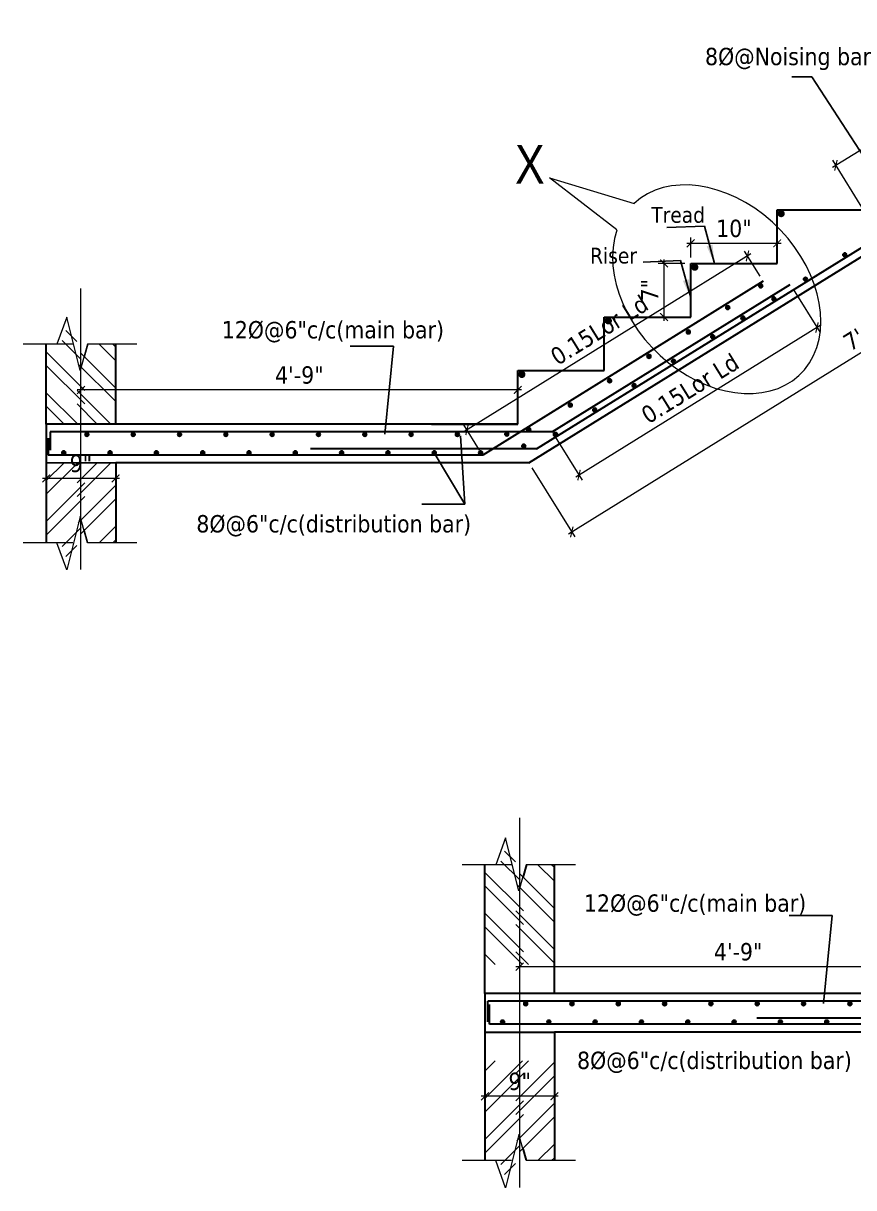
# Model space of a CAD drawing. Header units: inches. Extents: x 130993 to 274375, y -5108 to 103559.
# Drawn here: x 130993 to 131424, y 48174 to 48777 of the extents above; entities that cross this region are included whole.
import ezdxf

# ---------------------------------------------------------------- set-up
doc = ezdxf.new("R2010")
doc.units = ezdxf.units.IN
doc.header["$MEASUREMENT"] = 0
doc.header["$PDMODE"] = 2
doc.header["$PDSIZE"] = -3
doc.linetypes.add('ACAD_ISO04W100', pattern=[30, 24, -3, 0, -3])
for name, color, linetype, lineweight in [('CL', 6, 'ACAD_ISO04W100', 9), ('DIM', 5, 'Continuous', 9), ('DIM-CENTRE', 5, 'Continuous', 9), ('DIMENSION', 142, 'Continuous', 20), ('HACTH', 34, 'Continuous', 15), ('HATCH', 9, 'Continuous', 9), ('reinforcement', 220, 'Continuous', 30), ('TEXT', 181, 'Continuous', 13), ('wall', 1, 'Continuous', 30), ('WALL 1', 1, 'Continuous', 5)]:
    doc.layers.add(name, color=color, linetype=linetype, lineweight=lineweight)
doc.layers.add('ELEVATION', color=7, linetype='Continuous')
doc.layers.add('rebar', color=150, linetype='Continuous')
doc.styles.add('dim3_8', font='ARIALN.TTF', dxfattribs={"height": 2.666667})
doc.styles.add('TAHOMA', font='tahoma.ttf', dxfattribs={"height": 9})
doc.styles.add('Text', font='romantic.ttf')
doc.dimstyles.new('1-2', dxfattribs={"dimscale": 0, "dimtxt": 8, "dimasz": 4, "dimexe": 3, "dimexo": 3, "dimgap": 3, "dimtad": 1, "dimdec": 0, "dimlfac": 0.25, "dimzin": 3, "dimdsep": 46, "dimlunit": 4, "dimtxsty": 'TAHOMA', "dimblk1": 'ARCHTICK', "dimblk2": 'ARCHTICK', "dimsah": 1, "dimcen": 0, "dimdle": 2, "dimclrd": 6, "dimclre": 6, "dimclrt": 7, "dimadec": 0, "dimazin": 0, "dimtfac": 0.333333, "dimtdec": 0, "dimtix": 1, "dimtofl": 0, "dimtmove": 0, "dimatfit": 2, "dimfxl": 1, "dimtolj": 1, "dimtzin": 0, "dimlwd": -1, "dimlwe": -1, "dimarcsym": 0})
doc.dimstyles.new('ARROW-1', dxfattribs={"dimscale": 96, "dimtxt": 7, "dimasz": 0.1, "dimexe": 0, "dimexo": 0, "dimgap": 0.03125, "dimtad": 1, "dimdec": 0, "dimzin": 3, "dimdsep": 46, "dimlunit": 4, "dimtxsty": 'Text', "dimcen": 0.09375, "dimclrd": 14, "dimclre": 14, "dimclrt": 7, "dimadec": 0, "dimazin": 0, "dimtfac": 1, "dimtdec": 0, "dimtix": 1, "dimtmove": 1, "dimatfit": 3, "dimfxl": 1, "dimfrac": 2, "dimtolj": 1, "dimtzin": 0, "dimarcsym": 0})
doc.dimstyles.new('dim3_8', dxfattribs={"dimtxt": 3, "dimasz": 1, "dimexe": 0.5, "dimexo": 0, "dimgap": 0.5, "dimtad": 1, "dimdec": 4, "dimzin": 3, "dimlunit": 4, "dimtxsty": 'dim3_8', "dimblk": 'OBLIQUE', "dimcen": 0, "dimdle": 0.5, "dimclrd": 256, "dimclre": 256, "dimclrt": 256, "dimadec": 0, "dimazin": 0, "dimtfac": 0.7, "dimtdec": 4, "dimtix": 1, "dimtmove": 0, "dimatfit": 3, "dimldrblk": 'lea', "dimfxl": 1, "dimfrac": 1, "dimarcsym": 0})

# ---------------------------------------------------------------- blocks, each defined once
blk = doc.blocks.new('_ArchTick')
at = {"color": 0, "linetype": 'ByBlock', "const_width": 0.15}
blk.add_lwpolyline([(-0.5, -0.5), (0.5, 0.5)], dxfattribs=at)
blk = doc.blocks.new('*D1638')
at = {"layer": 'Defpoints', "color": 0, "linetype": 'Continuous'}
for p in [(131250.57, 48288.24), (131250.57, 48274.36), (131476.97, 48274.36)]:
    blk.add_point(p, dxfattribs=at)
at = {"layer": 'DIM', "color": 6, "linetype": 'Continuous'}
for p, q in [((131478.97, 48288.24), (131248.57, 48288.24)), ((131250.57, 48277.36), (131250.57, 48291.24)), ((131476.97, 48277.36), (131476.97, 48291.24))]:
    blk.add_line(p, q, dxfattribs=at)
at = {"layer": 'DIM', "color": 6, "linetype": 'Continuous', "xscale": 4, "yscale": 4, "zscale": 4, "rotation": 180}
blk.add_blockref('_ArchTick', (131250.57, 48288.24), dxfattribs=at)
at = {"layer": 'DIM', "color": 6, "linetype": 'Continuous', "xscale": 4, "yscale": 4, "zscale": 4}
blk.add_blockref('_ArchTick', (131476.97, 48288.24), dxfattribs=at)
at = {"layer": 'DIM', "color": 7, "linetype": 'Continuous', "insert": (131363.77, 48295.91), "char_height": 9, "attachment_point": 5, "style": 'TAHOMA'}
blk.add_mtext('\\A1;4\'-9"', dxfattribs=at)
blk = doc.blocks.new('_Oblique')
at = {"color": 0, "linetype": 'ByBlock', "lineweight": -2}
blk.add_line((-0.5, -0.5), (0.5, 0.5), dxfattribs=at)
blk = doc.blocks.new('lea')
blk.add_solid([(-1.4, -0.33), (-1.4, 0.33), (0, 0)])
blk = doc.blocks.new('*D1639')
at = {"layer": 'Defpoints', "color": 0, "linetype": 'Continuous'}
for p in [(131232.57, 48221.02), (131232.57, 48221.02), (131268.57, 48221.02)]:
    blk.add_point(p, dxfattribs=at)
at = {"layer": 'DIM', "color": 6, "linetype": 'Continuous'}
blk.add_line((131270.57, 48221.02), (131230.57, 48221.02), dxfattribs=at)
at = {"layer": 'DIM', "color": 6, "linetype": 'Continuous', "xscale": 4, "yscale": 4, "zscale": 4, "rotation": 180}
blk.add_blockref('_ArchTick', (131232.57, 48221.02), dxfattribs=at)
at = {"layer": 'DIM', "color": 6, "linetype": 'Continuous', "xscale": 4, "yscale": 4, "zscale": 4}
blk.add_blockref('_ArchTick', (131268.57, 48221.02), dxfattribs=at)
at = {"layer": 'DIM', "color": 7, "linetype": 'Continuous', "insert": (131250.57, 48228.7), "char_height": 9, "attachment_point": 5, "style": 'TAHOMA'}
blk.add_mtext('\\A1;9"', dxfattribs=at)
blk = doc.blocks.new('*D1648')
at = {"layer": 'Defpoints', "color": 0, "linetype": 'Continuous'}
for p in [(131005.18, 48541.39), (131005.18, 48541.39), (131041.18, 48541.39)]:
    blk.add_point(p, dxfattribs=at)
at = {"layer": 'DIM', "color": 6, "linetype": 'Continuous'}
blk.add_line((131043.18, 48541.39), (131003.18, 48541.39), dxfattribs=at)
at = {"layer": 'DIM', "color": 6, "linetype": 'Continuous', "xscale": 4, "yscale": 4, "zscale": 4, "rotation": 180}
blk.add_blockref('_ArchTick', (131005.18, 48541.39), dxfattribs=at)
at = {"layer": 'DIM', "color": 6, "linetype": 'Continuous', "xscale": 4, "yscale": 4, "zscale": 4}
blk.add_blockref('_ArchTick', (131041.18, 48541.39), dxfattribs=at)
at = {"layer": 'DIM', "color": 7, "linetype": 'Continuous', "insert": (131023.18, 48549.07), "char_height": 9, "attachment_point": 5, "style": 'TAHOMA'}
blk.add_mtext('\\A1;9"', dxfattribs=at)
blk = doc.blocks.new('*D1649')
at = {"layer": 'Defpoints', "color": 0, "linetype": 'Continuous'}
for p in [(131568.88, 48744.02), (131255.28, 48549.49), (131277.55, 48513.6)]:
    blk.add_point(p, dxfattribs=at)
at = {"layer": 'DIM', "color": 6, "linetype": 'Continuous'}
for p, q in [((131570.47, 48741.47), (131592.73, 48705.58)), ((131592.85, 48709.19), (131275.85, 48512.55)), ((131256.87, 48546.94), (131279.13, 48511.06))]:
    blk.add_line(p, q, dxfattribs=at)
at = {"layer": 'DIM', "color": 6, "linetype": 'Continuous', "xscale": 4, "yscale": 4, "zscale": 4}
for p, rotation in [((131591.15, 48708.13), 31.81135828257729), ((131277.55, 48513.6), 211.8113582825773)]:
    blk.add_blockref('_ArchTick', p, dxfattribs=dict(at, rotation=rotation))
at = {"layer": 'DIM', "color": 7, "linetype": 'Continuous', "insert": (131430.28, 48617.42), "char_height": 9, "attachment_point": 5, "rotation": 31.81136, "style": 'TAHOMA'}
blk.add_mtext('\\A1;7\'-8"', dxfattribs=at)
blk = doc.blocks.new('*D1651')
at = {"layer": 'Defpoints', "color": 0, "linetype": 'Continuous'}
for p in [(131023.18, 48587.26), (131023.18, 48569.49), (131249.58, 48569.49)]:
    blk.add_point(p, dxfattribs=at)
at = {"layer": 'DIM', "color": 6, "linetype": 'Continuous'}
for p, q in [((131023.18, 48572.49), (131023.18, 48590.26)), ((131249.58, 48572.49), (131249.58, 48590.26)), ((131251.58, 48587.26), (131021.18, 48587.26))]:
    blk.add_line(p, q, dxfattribs=at)
at = {"layer": 'DIM', "color": 6, "linetype": 'Continuous', "xscale": 4, "yscale": 4, "zscale": 4, "rotation": 180}
blk.add_blockref('_ArchTick', (131023.18, 48587.26), dxfattribs=at)
at = {"layer": 'DIM', "color": 6, "linetype": 'Continuous', "xscale": 4, "yscale": 4, "zscale": 4}
blk.add_blockref('_ArchTick', (131249.58, 48587.26), dxfattribs=at)
at = {"layer": 'DIM', "color": 7, "linetype": 'Continuous', "insert": (131136.38, 48594.94), "char_height": 9, "attachment_point": 5, "style": 'TAHOMA'}
blk.add_mtext('\\A1;4\'-9"', dxfattribs=at)
blk = doc.blocks.new('*D1652')
at = {"layer": 'Defpoints', "color": 0, "linetype": 'Continuous'}
for p in [(131339.18, 48663.26), (131339.18, 48652.86), (131383.98, 48652.86)]:
    blk.add_point(p, dxfattribs=at)
at = {"layer": 'DIM', "color": 6, "linetype": 'Continuous'}
for p, q in [((131385.98, 48663.26), (131337.18, 48663.26)), ((131339.18, 48655.86), (131339.18, 48666.26)), ((131383.98, 48655.86), (131383.98, 48666.26))]:
    blk.add_line(p, q, dxfattribs=at)
at = {"layer": 'DIM', "color": 6, "linetype": 'Continuous', "xscale": 4, "yscale": 4, "zscale": 4, "rotation": 180}
blk.add_blockref('_ArchTick', (131339.18, 48663.26), dxfattribs=at)
at = {"layer": 'DIM', "color": 6, "linetype": 'Continuous', "xscale": 4, "yscale": 4, "zscale": 4}
blk.add_blockref('_ArchTick', (131383.98, 48663.26), dxfattribs=at)
at = {"layer": 'DIM', "color": 7, "linetype": 'Continuous', "insert": (131361.58, 48670.95), "char_height": 9, "attachment_point": 5, "style": 'TAHOMA'}
blk.add_mtext('\\A1;10"', dxfattribs=at)
blk = doc.blocks.new('*D1653')
at = {"layer": 'Defpoints', "color": 0, "linetype": 'Continuous'}
for p in [(131325.36, 48652.86), (131339.18, 48652.86), (131339.18, 48625.07)]:
    blk.add_point(p, dxfattribs=at)
at = {"layer": 'DIM', "color": 6, "linetype": 'Continuous'}
for p, q in [((131325.36, 48623.07), (131325.36, 48654.86)), ((131336.18, 48652.86), (131322.36, 48652.86)), ((131336.18, 48625.07), (131322.36, 48625.07))]:
    blk.add_line(p, q, dxfattribs=at)
at = {"layer": 'DIM', "color": 6, "linetype": 'Continuous', "xscale": 4, "yscale": 4, "zscale": 4}
for p, rotation in [((131325.36, 48652.86), 90), ((131325.36, 48625.07), 270)]:
    blk.add_blockref('_ArchTick', p, dxfattribs=dict(at, rotation=rotation))
at = {"layer": 'DIM', "color": 7, "linetype": 'Continuous', "insert": (131317.86, 48638.97), "char_height": 9, "attachment_point": 5, "rotation": 90, "style": 'TAHOMA'}
blk.add_mtext('\\A1;7"', dxfattribs=at)
blk = doc.blocks.new('*D1655')
at = {"layer": 'Defpoints', "color": 0, "linetype": 'Continuous'}
for p in [(131528.53, 48774.54), (131544.98, 48748.02), (131430.89, 48677.25)]:
    blk.add_point(p, dxfattribs=at)
at = {"layer": 'DIM', "color": 6, "linetype": 'Continuous'}
for p, q in [((131412.74, 48702.72), (131530.23, 48775.6)), ((131543.4, 48750.57), (131526.95, 48777.09)), ((131429.31, 48679.8), (131412.86, 48706.32))]:
    blk.add_line(p, q, dxfattribs=at)
at = {"layer": 'DIM', "color": 6, "linetype": 'Continuous', "xscale": 4, "yscale": 4, "zscale": 4}
for p, rotation in [((131528.53, 48774.54), 31.81135828259761), ((131414.44, 48703.77), 211.8113582825976)]:
    blk.add_blockref('_ArchTick', p, dxfattribs=dict(at, rotation=rotation))
at = {"layer": 'DIM', "color": 7, "linetype": 'Continuous', "insert": (131467.38, 48745.78), "char_height": 9, "attachment_point": 5, "rotation": 31.81136, "style": 'TAHOMA'}
blk.add_mtext('\\A1;0.15Lor Ld', dxfattribs=at)
blk = doc.blocks.new('*D1656')
at = {"layer": 'Defpoints', "color": 0, "linetype": 'Continuous'}
for p in [(131376.73, 48643.65), (131223.26, 48566.58), (131231.38, 48553.49)]:
    blk.add_point(p, dxfattribs=at)
at = {"layer": 'DIM', "color": 6, "linetype": 'Continuous'}
for p, q in [((131370.31, 48657.79), (131221.56, 48565.53)), ((131375.15, 48646.2), (131367.03, 48659.29)), ((131229.8, 48556.04), (131221.68, 48569.13))]:
    blk.add_line(p, q, dxfattribs=at)
at = {"layer": 'DIM', "color": 6, "linetype": 'Continuous', "xscale": 4, "yscale": 4, "zscale": 4}
for p, rotation in [((131368.61, 48656.74), 31.81135828256019), ((131223.26, 48566.58), 211.8113582825602)]:
    blk.add_blockref('_ArchTick', p, dxfattribs=dict(at, rotation=rotation))
at = {"layer": 'DIM', "color": 7, "linetype": 'Continuous', "insert": (131291.83, 48618.29), "char_height": 9, "attachment_point": 5, "rotation": 31.81136, "style": 'TAHOMA'}
blk.add_mtext('\\A1;0.15Lor Ld', dxfattribs=at)
blk = doc.blocks.new('*D1657')
at = {"layer": 'Defpoints', "color": 0, "linetype": 'Continuous'}
for p in [(131390.73, 48641.99), (131267.42, 48565.49), (131281.3, 48543.11)]:
    blk.add_point(p, dxfattribs=at)
at = {"layer": 'DIM', "color": 6, "linetype": 'Continuous'}
for p, q in [((131392.31, 48639.44), (131406.2, 48617.05)), ((131406.32, 48620.66), (131279.6, 48542.06)), ((131269, 48562.94), (131282.88, 48540.56))]:
    blk.add_line(p, q, dxfattribs=at)
at = {"layer": 'DIM', "color": 6, "linetype": 'Continuous', "xscale": 4, "yscale": 4, "zscale": 4}
for p, rotation in [((131404.62, 48619.6), 31.81135828258481), ((131281.3, 48543.11), 211.8113582825848)]:
    blk.add_blockref('_ArchTick', p, dxfattribs=dict(at, rotation=rotation))
at = {"layer": 'DIM', "color": 7, "linetype": 'Continuous', "insert": (131338.85, 48587.98), "char_height": 9, "attachment_point": 5, "rotation": 31.81136, "style": 'TAHOMA'}
blk.add_mtext('\\A1;0.15Lor Ld', dxfattribs=at)

msp = doc.modelspace()

# ---------------------------------------------------------------- hatches: boundary and pattern name
at = {"layer": 'HACTH'}
h = msp.add_hatch(dxfattribs=at)
h.set_pattern_fill('ANSI32', color=256, scale=40, style=0)
h.set_pattern_definition([(315, (92793.23, 50579.755), (-10.606602, -10.606602), []), (315, (92800.301, 50579.755), (-10.606602, -10.606602), [])])
h.paths.add_polyline_path([(131005.18, 48610.93), (131012.75, 48610.93), (131017.84, 48624.98), (131024.75, 48597.41), (131025.18, 48598.95), (131025.18, 48569.49), (131005.18, 48569.49)])
h = msp.add_hatch(dxfattribs=at)
h.set_pattern_fill('ANSI32', color=256, scale=40, style=0)
h.set_pattern_definition([(315, (92789.23, 50579.755), (-10.606602, -10.606602), []), (315, (92796.301, 50579.755), (-10.606602, -10.606602), [])])
h.paths.add_polyline_path([(131021.18, 48598.95), (131024.54, 48610.93), (131041.18, 48610.93), (131041.18, 48569.49), (131021.18, 48569.49)])
h = msp.add_hatch(dxfattribs=at)
h.set_pattern_fill('ANSI32', color=256, scale=40, style=0)
h.set_pattern_definition([(45, (92793.23, 46539.233), (-10.606602, 10.606602), []), (45, (92800.301, 46539.233), (-10.606602, 10.606602), [])])
h.paths.add_polyline_path([(131005.18, 48508.05), (131012.75, 48508.05), (131017.84, 48494.01), (131024.75, 48521.58), (131025.18, 48520.04), (131025.18, 48549.49), (131005.18, 48549.49)])
h = msp.add_hatch(dxfattribs=at)
h.set_pattern_fill('ANSI32', color=256, scale=40, style=0)
h.set_pattern_definition([(45, (92789.23, 46539.233), (-10.606602, 10.606602), []), (45, (92796.301, 46539.233), (-10.606602, 10.606602), [])])
h.paths.add_polyline_path([(131021.18, 48520.04), (131024.54, 48508.05), (131041.18, 48508.05), (131041.18, 48549.49), (131021.18, 48549.49)])
h = msp.add_hatch(dxfattribs=at)
h.set_pattern_fill('ANSI32', color=256, scale=40, style=0)
h.set_pattern_definition([(315, (93020.612, 50309.863), (-10.606602, -10.606602), []), (315, (93027.683, 50309.863), (-10.606602, -10.606602), [])])
h.paths.add_polyline_path([(131232.57, 48341.04), (131240.13, 48341.04), (131245.22, 48355.09), (131252.14, 48327.52), (131252.57, 48329.06), (131252.57, 48289.36), (131232.57, 48289.36)])
h = msp.add_hatch(dxfattribs=at)
h.set_pattern_fill('ANSI32', color=256, scale=40, style=0)
h.set_pattern_definition([(315, (93016.612, 50309.863), (-10.606602, -10.606602), []), (315, (93023.683, 50309.863), (-10.606602, -10.606602), [])])
h.paths.add_polyline_path([(131248.57, 48329.06), (131251.92, 48341.04), (131268.57, 48341.04), (131268.57, 48289.36), (131248.57, 48289.36)])
h = msp.add_hatch(dxfattribs=at)
h.set_pattern_fill('ANSI32', color=256, scale=40, style=0)
h.set_pattern_definition([(45, (93020.612, 46218.858), (-10.606602, 10.606602), []), (45, (93027.683, 46218.858), (-10.606602, 10.606602), [])])
h.paths.add_polyline_path([(131232.57, 48187.68), (131240.13, 48187.68), (131245.22, 48173.63), (131252.14, 48201.2), (131252.57, 48199.66), (131252.57, 48239.36), (131232.57, 48239.36)])
h = msp.add_hatch(dxfattribs=at)
h.set_pattern_fill('ANSI32', color=256, scale=40, style=0)
h.set_pattern_definition([(45, (93016.612, 46218.858), (-10.606602, 10.606602), []), (45, (93023.683, 46218.858), (-10.606602, 10.606602), [])])
h.paths.add_polyline_path([(131248.57, 48199.66), (131251.92, 48187.68), (131268.57, 48187.68), (131268.57, 48239.36), (131248.57, 48239.36)])
at = {"layer": 'rebar', "ltscale": 12}
h = msp.add_hatch(color=256, dxfattribs=at)
edge = h.paths.add_edge_path()
edge.add_arc((131419.05, 48657.33), 1.03, 180, 540, ccw=False)
h = msp.add_hatch(color=256, dxfattribs=at)
edge = h.paths.add_edge_path()
edge.add_arc((131398.66, 48644.68), 1.03, 180, 540, ccw=False)
h = msp.add_hatch(color=256, dxfattribs=at)
edge = h.paths.add_edge_path()
edge.add_arc((131375.48, 48641.22), 1.03, 180, 540, ccw=False)
h = msp.add_hatch(color=256, dxfattribs=at)
edge = h.paths.add_edge_path()
edge.add_arc((131358.35, 48629.97), 1.03, 180, 540, ccw=False)
h = msp.add_hatch(color=256, dxfattribs=at)
edge = h.paths.add_edge_path()
edge.add_arc((131382.27, 48634.52), 1.03, 180, 540, ccw=False)
h = msp.add_hatch(color=256, dxfattribs=at)
edge = h.paths.add_edge_path()
edge.add_arc((131366.23, 48624.57), 1.03, 180, 540, ccw=False)
h = msp.add_hatch(color=256, dxfattribs=at)
edge = h.paths.add_edge_path()
edge.add_arc((131337.96, 48617.32), 1.03, 180, 540, ccw=False)
h = msp.add_hatch(color=256, dxfattribs=at)
edge = h.paths.add_edge_path()
edge.add_arc((131350.64, 48614.83), 1.03, 180, 540, ccw=False)
h = msp.add_hatch(color=256, dxfattribs=at)
edge = h.paths.add_edge_path()
edge.add_arc((131317.56, 48604.67), 1.03, 180, 540, ccw=False)
h = msp.add_hatch(color=256, dxfattribs=at)
edge = h.paths.add_edge_path()
edge.add_arc((131330.24, 48602.18), 1.03, 180, 540, ccw=False)
h = msp.add_hatch(color=256, dxfattribs=at)
edge = h.paths.add_edge_path()
edge.add_arc((131297.17, 48592.02), 1.03, 180, 540, ccw=False)
h = msp.add_hatch(color=256, dxfattribs=at)
edge = h.paths.add_edge_path()
edge.add_arc((131309.85, 48589.53), 1.03, 180, 540, ccw=False)
h = msp.add_hatch(color=256, dxfattribs=at)
edge = h.paths.add_edge_path()
edge.add_arc((131276.77, 48579.37), 1.03, 180, 540, ccw=False)
h = msp.add_hatch(color=256, dxfattribs=at)
edge = h.paths.add_edge_path()
edge.add_arc((131289.46, 48576.88), 1.03, 180, 540, ccw=False)
h = msp.add_hatch(color=256, dxfattribs=at)
edge = h.paths.add_edge_path()
edge.add_arc((131026.27, 48564.19), 1.03, 180, 540, ccw=False)
h = msp.add_hatch(color=256, dxfattribs=at)
edge = h.paths.add_edge_path()
edge.add_arc((131050.27, 48564.19), 1.03, 180, 540, ccw=False)
h = msp.add_hatch(color=256, dxfattribs=at)
edge = h.paths.add_edge_path()
edge.add_arc((131050.27, 48564.19), 1.03, 180, 540, ccw=False)
h = msp.add_hatch(color=256, dxfattribs=at)
edge = h.paths.add_edge_path()
edge.add_arc((131074.27, 48564.19), 1.03, 180, 540, ccw=False)
h = msp.add_hatch(color=256, dxfattribs=at)
edge = h.paths.add_edge_path()
edge.add_arc((131098.27, 48564.19), 1.03, 180, 540, ccw=False)
h = msp.add_hatch(color=256, dxfattribs=at)
edge = h.paths.add_edge_path()
edge.add_arc((131098.27, 48564.19), 1.03, 180, 540, ccw=False)
h = msp.add_hatch(color=256, dxfattribs=at)
edge = h.paths.add_edge_path()
edge.add_arc((131122.27, 48564.19), 1.03, 180, 540, ccw=False)
h = msp.add_hatch(color=256, dxfattribs=at)
edge = h.paths.add_edge_path()
edge.add_arc((131146.27, 48564.19), 1.03, 180, 540, ccw=False)
h = msp.add_hatch(color=256, dxfattribs=at)
edge = h.paths.add_edge_path()
edge.add_arc((131146.27, 48564.19), 1.03, 180, 540, ccw=False)
h = msp.add_hatch(color=256, dxfattribs=at)
edge = h.paths.add_edge_path()
edge.add_arc((131170.27, 48564.19), 1.03, 180, 540, ccw=False)
h = msp.add_hatch(color=256, dxfattribs=at)
edge = h.paths.add_edge_path()
edge.add_arc((131194.27, 48564.19), 1.03, 180, 540, ccw=False)
h = msp.add_hatch(color=256, dxfattribs=at)
edge = h.paths.add_edge_path()
edge.add_arc((131218.27, 48564.19), 1.03, 180, 540, ccw=False)
h = msp.add_hatch(color=256, dxfattribs=at)
edge = h.paths.add_edge_path()
edge.add_arc((131243.87, 48564.36), 1.03, 180, 540, ccw=False)
h = msp.add_hatch(color=256, dxfattribs=at)
edge = h.paths.add_edge_path()
edge.add_arc((131255.25, 48566.71), 1.03, 180, 540, ccw=False)
h = msp.add_hatch(color=256, dxfattribs=at)
edge = h.paths.add_edge_path()
edge.add_arc((131269.06, 48564.23), 1.03, 180, 540, ccw=False)
h = msp.add_hatch(color=256, dxfattribs=at)
edge = h.paths.add_edge_path()
edge.add_arc((131252.66, 48558.14), 1.03, 180, 540, ccw=False)
h = msp.add_hatch(color=256, dxfattribs=at)
edge = h.paths.add_edge_path()
edge.add_arc((131014.27, 48554.69), 1.03, 180, 540, ccw=False)
h = msp.add_hatch(color=256, dxfattribs=at)
edge = h.paths.add_edge_path()
edge.add_arc((131038.27, 48554.69), 1.03, 180, 540, ccw=False)
h = msp.add_hatch(color=256, dxfattribs=at)
edge = h.paths.add_edge_path()
edge.add_arc((131062.27, 48554.69), 1.03, 180, 540, ccw=False)
h = msp.add_hatch(color=256, dxfattribs=at)
edge = h.paths.add_edge_path()
edge.add_arc((131062.27, 48554.69), 1.03, 180, 540, ccw=False)
h = msp.add_hatch(color=256, dxfattribs=at)
edge = h.paths.add_edge_path()
edge.add_arc((131086.27, 48554.69), 1.03, 180, 540, ccw=False)
h = msp.add_hatch(color=256, dxfattribs=at)
edge = h.paths.add_edge_path()
edge.add_arc((131110.27, 48554.69), 1.03, 180, 540, ccw=False)
h = msp.add_hatch(color=256, dxfattribs=at)
edge = h.paths.add_edge_path()
edge.add_arc((131110.27, 48554.69), 1.03, 180, 540, ccw=False)
h = msp.add_hatch(color=256, dxfattribs=at)
edge = h.paths.add_edge_path()
edge.add_arc((131134.27, 48554.69), 1.03, 180, 540, ccw=False)
h = msp.add_hatch(color=256, dxfattribs=at)
edge = h.paths.add_edge_path()
edge.add_arc((131158.27, 48554.69), 1.03, 180, 540, ccw=False)
h = msp.add_hatch(color=256, dxfattribs=at)
edge = h.paths.add_edge_path()
edge.add_arc((131158.27, 48554.69), 1.03, 180, 540, ccw=False)
h = msp.add_hatch(color=256, dxfattribs=at)
edge = h.paths.add_edge_path()
edge.add_arc((131182.27, 48554.69), 1.03, 180, 540, ccw=False)
h = msp.add_hatch(color=256, dxfattribs=at)
edge = h.paths.add_edge_path()
edge.add_arc((131206.27, 48554.69), 1.03, 180, 540, ccw=False)
h = msp.add_hatch(color=256, dxfattribs=at)
edge = h.paths.add_edge_path()
edge.add_arc((131230.27, 48554.69), 1.03, 180, 540, ccw=False)
h = msp.add_hatch(color=256, dxfattribs=at)
edge = h.paths.add_edge_path()
edge.add_arc((131253.66, 48269.05), 1.03, -180, 180, ccw=False)
h = msp.add_hatch(color=256, dxfattribs=at)
edge = h.paths.add_edge_path()
edge.add_arc((131277.66, 48269.05), 1.03, -180, 180, ccw=False)
h = msp.add_hatch(color=256, dxfattribs=at)
edge = h.paths.add_edge_path()
edge.add_arc((131301.66, 48269.05), 1.03, -180, 180, ccw=False)
h = msp.add_hatch(color=256, dxfattribs=at)
edge = h.paths.add_edge_path()
edge.add_arc((131325.66, 48269.05), 1.03, -180, 180, ccw=False)
h = msp.add_hatch(color=256, dxfattribs=at)
edge = h.paths.add_edge_path()
edge.add_arc((131349.66, 48269.05), 1.03, -180, 180, ccw=False)
h = msp.add_hatch(color=256, dxfattribs=at)
edge = h.paths.add_edge_path()
edge.add_arc((131373.66, 48269.05), 1.03, -180, 180, ccw=False)
h = msp.add_hatch(color=256, dxfattribs=at)
edge = h.paths.add_edge_path()
edge.add_arc((131397.66, 48269.05), 1.03, -180, 180, ccw=False)
h = msp.add_hatch(color=256, dxfattribs=at)
edge = h.paths.add_edge_path()
edge.add_arc((131421.66, 48269.05), 1.03, -180, 180, ccw=False)
h = msp.add_hatch(color=256, dxfattribs=at)
edge = h.paths.add_edge_path()
edge.add_arc((131241.66, 48259.55), 1.03, -180, 180, ccw=False)
h = msp.add_hatch(color=256, dxfattribs=at)
edge = h.paths.add_edge_path()
edge.add_arc((131265.66, 48259.55), 1.03, -180, 180, ccw=False)
h = msp.add_hatch(color=256, dxfattribs=at)
edge = h.paths.add_edge_path()
edge.add_arc((131289.66, 48259.55), 1.03, -180, 180, ccw=False)
h = msp.add_hatch(color=256, dxfattribs=at)
edge = h.paths.add_edge_path()
edge.add_arc((131313.66, 48259.55), 1.03, -180, 180, ccw=False)
h = msp.add_hatch(color=256, dxfattribs=at)
edge = h.paths.add_edge_path()
edge.add_arc((131337.66, 48259.55), 1.03, -180, 180, ccw=False)
h = msp.add_hatch(color=256, dxfattribs=at)
edge = h.paths.add_edge_path()
edge.add_arc((131361.66, 48259.55), 1.03, -180, 180, ccw=False)
h = msp.add_hatch(color=256, dxfattribs=at)
edge = h.paths.add_edge_path()
edge.add_arc((131385.66, 48259.55), 1.03, -180, 180, ccw=False)
h = msp.add_hatch(color=256, dxfattribs=at)
edge = h.paths.add_edge_path()
edge.add_arc((131409.66, 48259.55), 1.03, -180, 180, ccw=False)

# ---------------------------------------------------------------- linework, layer by layer
at = {"layer": 'CL', "ltscale": 15}
for p, q in [((131023.18, 48494.14), (131023.18, 48639.83)), ((131250.57, 48173.77), (131250.57, 48365.45))]:
    msp.add_line(p, q, dxfattribs=at)
at = {"layer": 'DIM-CENTRE'}
msp.add_lwpolyline([(131300.97, 48670.19), (131266.03, 48697.19), (131309.8, 48683.92)], dxfattribs=at)
msp.add_ellipse((131352.66, 48639.47), major_axis=(-43.52, 43.81), ratio=0.729651, start_param=0.339877, end_param=6.262798, dxfattribs=at)
at = {"layer": 'ELEVATION'}
msp.add_lwpolyline([(131041.18, 48549.49), (131005.18, 48549.49)], dxfattribs=at)
at = {"layer": 'HATCH', "ltscale": 50}
for points, const_width in [([(131385.21, 48679.34, 1), (131386.59, 48678.37, 1)], 1.69), ([(131385.21, 48679.34, 1), (131386.59, 48678.37, 1)], 1.69), ([(131385.33, 48679.21, 1), (131386.85, 48678.15, 1)], 1.86), ([(131385.33, 48679.21, 1), (131386.85, 48678.15, 1)], 1.86), ([(131340.41, 48651.55, 1), (131341.79, 48650.59, 1)], 1.69), ([(131340.53, 48651.42, 1), (131342.05, 48650.36, 1)], 1.86), ([(131295.61, 48623.76, 1), (131296.99, 48622.8, 1)], 1.69), ([(131295.73, 48623.63, 1), (131297.25, 48622.57, 1)], 1.86), ([(131250.81, 48595.97, 1), (131252.19, 48595.01, 1)], 1.69), ([(131250.81, 48595.97, 1), (131252.19, 48595.01, 1)], 1.69), ([(131250.93, 48595.84, 1), (131252.45, 48594.78, 1)], 1.86), ([(131250.93, 48595.84, 1), (131252.45, 48594.78, 1)], 1.86)]:
    msp.add_lwpolyline(points, format="xyb", close=True, dxfattribs=dict(at, const_width=const_width))
at = {"layer": 'rebar', "ltscale": 12}
for centre in [(131419.05, 48657.33), (131398.66, 48644.68), (131375.48, 48641.22), (131358.35, 48629.97), (131382.27, 48634.52), (131366.23, 48624.57), (131337.96, 48617.32), (131350.64, 48614.83), (131317.56, 48604.67), (131330.24, 48602.18), (131297.17, 48592.02), (131309.85, 48589.53), (131276.77, 48579.37), (131289.46, 48576.88), (131026.27, 48564.19, -77.17), (131050.27, 48564.19, -77.17), (131050.27, 48564.19, -77.17), (131074.27, 48564.19, -77.17), (131098.27, 48564.19, -79.57), (131098.27, 48564.19, -77.17), (131122.27, 48564.19, -79.57), (131146.27, 48564.19, -81.97), (131146.27, 48564.19, -79.57), (131170.27, 48564.19, -81.97), (131194.27, 48564.19, -81.97), (131218.27, 48564.19, -81.97), (131243.87, 48564.36, -56.62), (131255.25, 48566.71), (131269.06, 48564.23), (131252.66, 48558.14), (131014.27, 48554.69, -77.17), (131038.27, 48554.69, -77.17), (131062.27, 48554.69, -77.17), (131062.27, 48554.69, -77.17), (131086.27, 48554.69, -77.17), (131110.27, 48554.69, -79.57), (131110.27, 48554.69, -77.17), (131134.27, 48554.69, -79.57), (131158.27, 48554.69, -81.97), (131158.27, 48554.69, -79.57), (131182.27, 48554.69, -81.97), (131206.27, 48554.69, -81.97), (131230.27, 48554.69, -81.97), (131253.66, 48269.05, -81.97), (131277.66, 48269.05, -81.97), (131301.66, 48269.05, -81.97), (131325.66, 48269.05, -81.97), (131349.66, 48269.05, -81.97), (131373.66, 48269.05, -81.97), (131397.66, 48269.05, -81.97), (131421.66, 48269.05, -81.97), (131241.66, 48259.55, -81.97), (131265.66, 48259.55, -81.97), (131289.66, 48259.55, -81.97), (131313.66, 48259.55, -81.97), (131337.66, 48259.55, -81.97), (131361.66, 48259.55, -81.97), (131385.66, 48259.55, -81.97), (131409.66, 48259.55, -81.97)]:
    msp.add_circle(centre, 1.03, dxfattribs=at)
at = {"layer": 'reinforcement', "ltscale": 50}
for p, q in [((131259.3, 48556.69), (131587.09, 48760.02)), ((131376.73, 48643.65), (131231.38, 48553.49)), ((131267.42, 48565.49), (131390.73, 48641.99)), ((131267.42, 48565.49), (131007.18, 48565.49)), ((131007.18, 48565.49), (131007.18, 48555.97)), ((131006.18, 48562.26), (131006.18, 48553.49)), ((131231.38, 48553.49), (131006.18, 48553.49)), ((131259.3, 48556.69), (131142.11, 48556.69)), ((131494.8, 48270.36), (131234.06, 48270.36)), ((131234.06, 48259.64), (131234.06, 48270.36)), ((131234.86, 48258.36), (131234.86, 48268.7)), ((131458.76, 48258.36), (131234.86, 48258.36)), ((131486.68, 48261.56), (131373.49, 48261.56))]:
    msp.add_line(p, q, dxfattribs=at)
at = {"layer": 'wall'}
for p, q in [((131255.28, 48549.49), (131568.88, 48744.02)), ((131383.98, 48652.86), (131383.98, 48680.65)), ((131383.98, 48680.65), (131428.78, 48680.65)), ((131339.18, 48625.07), (131339.18, 48652.86)), ((131339.18, 48652.86), (131383.98, 48652.86)), ((131294.38, 48597.28), (131294.38, 48625.07)), ((131294.38, 48625.07), (131339.18, 48625.07)), ((131005.18, 48569.49), (131005.18, 48610.93)), ((131041.18, 48569.49), (131041.18, 48610.93)), ((131249.58, 48569.49), (131249.58, 48597.28)), ((131249.58, 48569.49), (131249.58, 48597.28)), ((131249.58, 48597.28), (131294.38, 48597.28)), ((131249.58, 48569.49), (131005.18, 48569.49)), ((131005.18, 48569.49), (131005.18, 48564.49)), ((131005.18, 48564.49), (131005.18, 48508.05)), ((131204.78, 48569.49), (131249.58, 48569.49)), ((131255.28, 48549.49), (131041.18, 48549.49)), ((131041.18, 48549.49), (131041.18, 48508.05)), ((131232.57, 48274.36), (131232.57, 48341.04)), ((131268.57, 48274.36), (131268.57, 48341.04)), ((131476.97, 48274.36), (131232.57, 48274.36)), ((131232.57, 48274.36), (131232.57, 48254.36)), ((131232.57, 48254.36), (131268.57, 48254.36)), ((131232.57, 48254.36), (131232.57, 48187.68)), ((131482.67, 48254.36), (131268.57, 48254.36)), ((131268.57, 48254.36), (131268.57, 48187.68))]:
    msp.add_line(p, q, dxfattribs=at)
at = {"layer": 'WALL 1', "color": 240, "true_color": 0xed1f24}
for p, q in [((131015.84, 48624.98), (131010.75, 48610.93)), ((131022.75, 48597.41), (131015.84, 48624.98)), ((131018.93, 48610.93), (130993.31, 48610.93)), ((131026.54, 48610.93), (131022.75, 48597.41)), ((131026.82, 48610.93), (131024.93, 48604.17)), ((131052.07, 48610.93), (131026.54, 48610.93)), ((131022.75, 48521.58), (131015.84, 48494.01)), ((131026.54, 48508.05), (131022.75, 48521.58)), ((131026.82, 48508.05), (131024.93, 48514.82)), ((131018.93, 48508.05), (130993.31, 48508.05)), ((131015.84, 48494.01), (131010.75, 48508.05)), ((131052.07, 48508.05), (131026.54, 48508.05)), ((131243.22, 48355.09), (131238.13, 48341.04)), ((131250.14, 48327.52), (131243.22, 48355.09)), ((131246.31, 48341.04), (131220.69, 48341.04)), ((131253.92, 48341.04), (131250.14, 48327.52)), ((131254.2, 48341.04), (131252.31, 48334.28)), ((131279.45, 48341.04), (131253.92, 48341.04)), ((131250.14, 48201.2), (131243.22, 48173.63)), ((131253.92, 48187.68), (131250.14, 48201.2)), ((131254.2, 48187.68), (131252.31, 48194.44)), ((131246.31, 48187.68), (131220.69, 48187.68)), ((131243.22, 48173.63), (131238.13, 48187.68)), ((131279.45, 48187.68), (131253.92, 48187.68))]:
    msp.add_line(p, q, dxfattribs=at)

# ---------------------------------------------------------------- texts
at = {"layer": 'DIM', "insert": (131263.46, 48694.26), "char_height": 20, "width": 163.258, "attachment_point": 9, "style": 'dim3_8'}
msp.add_mtext('X', dxfattribs=at)
at = {"layer": 'DIMENSION', "color": 7, "style": 'TAHOMA'}
for s, p in [('8%%C@Noising bar', (131346.6, 48755.65)), ('12%%C@6"c/c(main bar)', (131096.17, 48613.98)), ('8%%C@6"c/c(distribution bar)', (131082.98, 48513.38)), ('12%%C@6"c/c(main bar)', (131283.86, 48316.71)), ('8%%C@6"c/c(distribution bar)', (131280.28, 48235.17))]:
    msp.add_text(s, height=9, dxfattribs=at).set_placement(p)
at = {"layer": 'TEXT', "ltscale": 20, "style": 'TAHOMA'}
for s, p in [('Tread', (131318.75, 48673.93)), ('Riser', (131287.03, 48652.81))]:
    msp.add_text(s, height=8.178, dxfattribs=at).set_placement(p)

# ---------------------------------------------------------------- dimensions: what is measured, and where the dimension line sits
at = {"layer": 'DIM', "linetype": 'Continuous'}
for p1, p2, distance, picture, middle in [((131430.89, 48677.25), (131544.98, 48748.02), 31.21, '*D1655', (131467.38, 48745.78)), ((131376.73, 48643.65), (131231.38, 48553.49), -15.4, '*D1656', (131291.83, 48618.29)), ((131390.73, 48641.99), (131267.42, 48565.49), 26.34, '*D1657', (131338.85, 48587.98))]:
    dim = msp.add_aligned_dim(p1=p1, p2=p2, distance=distance, text='0.15Lor Ld', dimstyle='1-2', override={"dimscale": 1}, dxfattribs=at)
    dim.commit()
    dim.dimension.update_dxf_attribs({"geometry": picture, "text_midpoint": middle})
dim = msp.add_aligned_dim(p1=(131568.88, 48744.02), p2=(131255.28, 48549.49), distance=42.23, dimstyle='1-2', override={"dimscale": 1}, dxfattribs=at)
dim.commit()
dim.dimension.update_dxf_attribs({"geometry": '*D1649', "text_midpoint": (131430.28, 48617.42)})
dim = msp.add_linear_dim(base=(131339.18, 48663.26), p1=(131383.98, 48652.86), p2=(131339.18, 48652.86), text='10"', dimstyle='1-2', override={"dimscale": 1}, dxfattribs=at)
dim.commit()
dim.dimension.update_dxf_attribs({"geometry": '*D1652', "text_midpoint": (131361.58, 48670.95)})
dim = msp.add_linear_dim(base=(131325.36, 48652.86), p1=(131339.18, 48625.07), p2=(131339.18, 48652.86), angle=90, dimstyle='1-2', override={"dimscale": 1}, dxfattribs=at)
dim.commit()
dim.dimension.update_dxf_attribs({"geometry": '*D1653', "text_midpoint": (131317.86, 48638.97)})
for base, p1, p2, picture, middle in [((131023.18, 48587.26), (131249.58, 48569.49), (131023.18, 48569.49), '*D1651', (131136.38, 48594.94)), ((131005.18, 48541.39), (131041.18, 48541.39), (131005.18, 48541.39), '*D1648', (131023.18, 48549.07)), ((131250.57, 48288.24), (131476.97, 48274.36), (131250.57, 48274.36), '*D1638', (131363.77, 48295.91)), ((131232.57, 48221.02), (131268.57, 48221.02), (131232.57, 48221.02), '*D1639', (131250.57, 48228.7))]:
    dim = msp.add_linear_dim(base=base, p1=p1, p2=p2, dimstyle='1-2', override={"dimscale": 1}, dxfattribs=at)
    dim.commit()
    dim.dimension.update_dxf_attribs({"geometry": picture, "text_midpoint": middle})

# ---------------------------------------------------------------- leaders
at = {"layer": 'DIM', "color": 1}
for points, override in [([(131431.13, 48704.64), (131401.97, 48749.58), (131391.53, 48749.58)], {"dimgap": 0.5, "dimtad": 0}), ([(131180.59, 48564.3), (131185.13, 48609.91), (131162.77, 48609.91)], {"dimtad": 0}), ([(131219.95, 48563.45, -65.61), (131222.13, 48528, -65.61), (131199.77, 48528, -65.61)], {"dimtad": 0}), ([(131206.27, 48554.69, -65.61), (131222.13, 48528, -65.61), (131199.77, 48528, -65.61)], {"dimtad": 0}), ([(131407.97, 48269.17), (131412.51, 48314.77), (131390.15, 48314.77)], {"dimtad": 0})]:
    msp.add_leader(points, dimstyle='dim3_8', override=override, dxfattribs=at)
at = {"layer": 'HATCH', "ltscale": 20}
for points in [[(131351.5, 48652.86), (131346.25, 48672.23), (131326.88, 48671.48)], [(131339.18, 48634.96), (131333.93, 48654.33), (131314.56, 48653.58)]]:
    msp.add_leader(points, dimstyle='ARROW-1', dxfattribs=at)

doc.saveas('drawing.dxf')
